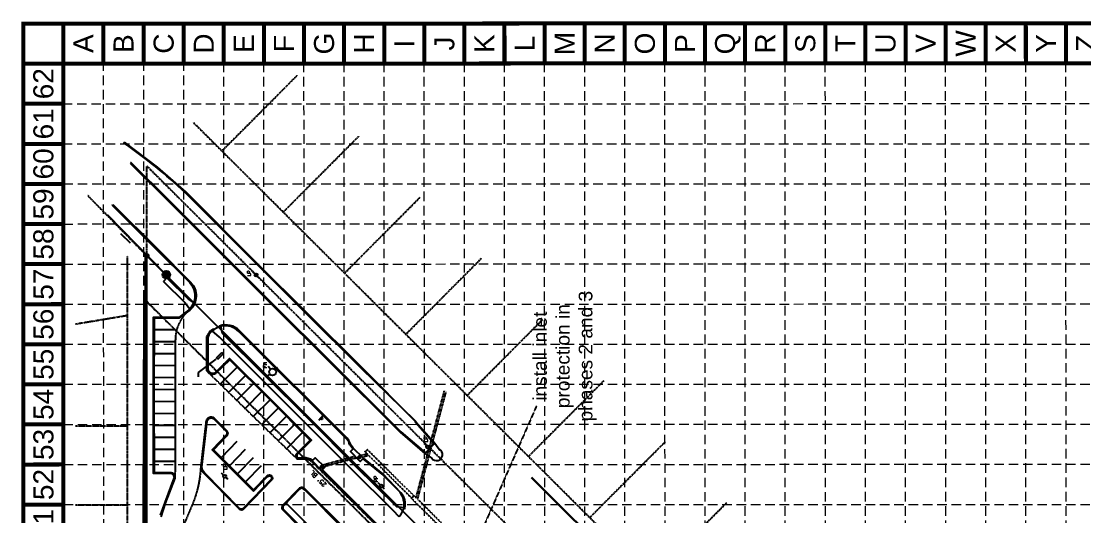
# Model space of a CAD drawing. Extents: x 4104 to 5368, y 3888 to 5908.
# Drawn here: x 4104 to 4938, y 5519 to 5908 of the extents above; entities that cross this region are included whole.
import ezdxf
from ezdxf.enums import TextEntityAlignment as Align

# ---------------------------------------------------------------- set-up
doc = ezdxf.new("R2010")
doc.units = 0
doc.header["$LTSCALE"] = 0.4
doc.header["$MEASUREMENT"] = 0
for name, pattern in [('DASHED', [0.75, 0.5, -0.25]), ('HIDDEN', [0.375, 0.25, -0.125]), ('LGDASH', [1.75, 1.5, -0.25]), ('MEDDASH', [1, 0.75, -0.25]), ('PHANTOM', [2.5, 1.25, -0.25, 0.25, -0.25, 0.25, -0.25])]:
    doc.linetypes.add(name, pattern=pattern)
doc.layers.get('0').update_dxf_attribs({"linetype": 'CONTINUOUS'})
for name, color, linetype in [('00CON', 2, 'CONTINUOUS'), ('0CON', 7, 'CONTINUOUS'), ('ADJOINERS', 7, 'PHANTOM'), ('BASE', 7, 'CONTINUOUS'), ('BLINE', 5, 'LGDASH'), ('BOUNDARY', 1, 'CONTINUOUS'), ('ECURB', 5, 'CONTINUOUS'), ('EGAS', 2, 'CONTINUOUS'), ('ESEW', 7, 'CONTINUOUS'), ('ESTRM', 7, 'HIDDEN'), ('ESW', 2, 'CONTINUOUS'), ('EUTIL', 2, 'CONTINUOUS'), ('FH', 7, 'CONTINUOUS'), ('FIGURE', 7, 'CONTINUOUS'), ('FIRELANE', 2, 'MEDDASH'), ('GRID', 254, 'HIDDEN'), ('SIGN', 7, 'CONTINUOUS'), ('STRIPEE', 5, 'CONTINUOUS')]:
    doc.layers.add(name, color=color, linetype=linetype)
doc.styles.get("Standard").update_dxf_attribs({"font": 'ARIAL.TTF'})
doc.styles.add('TEXT100', font='simplex.shx', dxfattribs={"height": 1.76})
doc.styles.add('TEXT80', font='simplex.shx', dxfattribs={"height": 1.4})
doc.dimstyles.get("Standard").update_dxf_attribs({"dimtxt": 0.18, "dimasz": 0.18, "dimexe": 0.18, "dimexo": 0.0625, "dimgap": 0.09, "dimtad": 0, "dimtih": 1, "dimtoh": 1, "dimdec": 4, "dimzin": 0, "dimdsep": 46, "dimtxsty": 'Standard', "dimcen": 0.09, "dimadec": 0, "dimazin": 0, "dimtfac": 1, "dimtdec": 4, "dimtofl": 0, "dimtmove": 0, "dimatfit": 3, "dimfxl": 0, "dimtolj": 1, "dimtzin": 0, "dimarcsym": 0})

# ---------------------------------------------------------------- blocks, each defined once
blk = doc.blocks.new('MH')
at = {"layer": '00CON'}
for radius in [0.0437, 0.025, 0.00625]:
    blk.add_circle((0, 0), radius, dxfattribs=at)
at = {"layer": '0CON'}
blk.add_circle((0, 0), 0.0625, dxfattribs=at)
blk = doc.blocks.new('FP')
at = {"linetype": 'Continuous'}
for p, q in [((-0.1094, 0), (-0.0547, 0)), ((0, 0.0547), (0, 0.1094)), ((0.0547, 0), (0.1094, 0))]:
    blk.add_line(p, q, dxfattribs=at)
blk.add_circle((0, 0), 0.0547, dxfattribs=at)

msp = doc.modelspace()

# ---------------------------------------------------------------- hatches: boundary and pattern name
at = {"layer": 'EUTIL'}
h = msp.add_hatch(color=7, dxfattribs=at)
edge = h.paths.add_edge_path()
edge.add_arc((4217.84, 5708.63), 3, 0, 360)

# ---------------------------------------------------------------- linework, layer by layer
at = {"layer": 'ADJOINERS', "color": 253}
for p, q in [((4261.55, 5805.92), (4320.79, 5865.47)), ((4239.12, 5828.28), (4585.57, 5482.82)), ((4309.7, 5757.9), (4369, 5817.51)), ((4202.42, 5794.27), (4550.26, 5447.41)), ((4202.44, 5723.64), (4202.42, 5794.27)), ((4202.44, 5723.64), (4156.31, 5770.69)), ((4357.85, 5709.89), (4417.21, 5769.55)), ((4187.6, 5015.63), (4187.44, 5723.64)), ((4406, 5661.87), (4465.41, 5721.59)), ((4187.45, 5676.58), (4146.58, 5669.78)), ((4454.16, 5613.86), (4513.62, 5673.63)), ((4502.21, 5565.74), (4561.83, 5625.67)), ((4187.47, 5589.63), (4146.6, 5589.62)), ((4550.42, 5517.78), (4610.04, 5577.72)), ((4187.48, 5527.63), (4146.61, 5527.62)), ((4598.62, 5469.83), (4658.25, 5529.76))]:
    msp.add_line(p, q, dxfattribs=at)
at = {"layer": 'BASE', "color": 9}
msp.add_line((4136.99, 5874.56), (5333.99, 5874.83), dxfattribs=at)
at = {"layer": 'BASE', "const_width": 3.15}
for points in [[(5365.93, 3890.34), (5365.48, 5906.33), (4105.48, 5906.05), (4105.93, 3890.05)], [(5334.43, 3921.76), (5334.05, 5874.92), (4136.97, 5874.61), (4137.37, 3921.89)]]:
    msp.add_lwpolyline(points, close=True, dxfattribs=at)
for points in [[(4136.98, 5906.06), (4105.48, 5906.05)], [(4136.98, 5906.06), (4136.99, 5874.56)], [(4168.48, 5906.07), (4168.49, 5874.57)], [(4199.98, 5906.07), (4199.99, 5874.57)], [(4231.48, 5906.08), (4231.49, 5874.58)], [(4262.98, 5906.09), (4262.99, 5874.59)], [(4294.48, 5906.1), (4294.49, 5874.6)], [(4325.98, 5906.1), (4325.99, 5874.6)], [(4357.48, 5906.11), (4357.49, 5874.61)], [(4388.98, 5906.12), (4388.99, 5874.62)], [(4420.48, 5906.12), (4420.49, 5874.62)], [(4451.98, 5906.13), (4451.99, 5874.63)], [(4483.48, 5906.14), (4483.49, 5874.64)], [(4514.98, 5906.15), (4514.99, 5874.65)], [(4546.48, 5906.15), (4546.49, 5874.65)], [(4577.98, 5906.16), (4577.99, 5874.66)], [(4609.48, 5906.17), (4609.49, 5874.67)], [(4640.98, 5906.17), (4640.99, 5874.67)], [(4672.48, 5906.18), (4672.49, 5874.68)], [(4703.98, 5906.19), (4703.99, 5874.69)], [(4735.48, 5906.19), (4735.49, 5874.69)], [(4766.98, 5906.2), (4766.99, 5874.7)], [(4798.48, 5906.21), (4798.49, 5874.71)], [(4829.98, 5906.22), (4829.99, 5874.72)], [(4861.48, 5906.22), (4861.49, 5874.72)], [(4892.98, 5906.23), (4892.99, 5874.73)], [(4924.48, 5906.24), (4924.49, 5874.74)], [(4136.99, 5874.56), (4105.49, 5874.55)], [(4136.99, 5843.06), (4105.49, 5843.05)], [(4137, 5811.56), (4105.5, 5811.55)], [(4137.01, 5780.06), (4105.51, 5780.05)], [(4137.01, 5748.56), (4105.51, 5748.55)], [(4137.02, 5717.06), (4105.52, 5717.05)], [(4137.03, 5685.56), (4105.53, 5685.55)], [(4137.03, 5654.06), (4105.53, 5654.05)], [(4137.04, 5622.56), (4105.54, 5622.55)], [(4137.05, 5591.06), (4105.55, 5591.05)], [(4137.06, 5559.56), (4105.56, 5559.55)], [(4137.06, 5528.06), (4105.56, 5528.05)]]:
    msp.add_lwpolyline(points, dxfattribs=at)
at = {"layer": 'BLINE', "color": 252}
msp.add_line((4202.45, 5687.63), (4947, 4946.93), dxfattribs=at)
at = {"layer": 'BOUNDARY', "color": 7}
for p, q in [((4202.44, 5723.64), (4514.96, 5412.01)), ((4202.64, 4833.31), (4202.44, 5723.64))]:
    msp.add_line(p, q, dxfattribs=at)
msp.add_circle((4202.44, 5723.64), 1.5, dxfattribs=at)
at = {"layer": 'ECURB', "color": 7}
for p, q in [((4200.06, 5692.32), (4199.86, 5592.15)), ((4199.86, 5592.15), (4199.77, 5525.65)), ((4326.81, 5539.3), (4326.81, 5539.3)), ((4326.81, 5539.3), (4357.84, 5508.21)), ((4327.28, 5539.91), (4327.28, 5539.91)), ((4327.28, 5539.91), (4358.22, 5508.89)), ((4199.77, 5525.65), (4199.72, 5467.26))]:
    msp.add_line(p, q, dxfattribs=at)
at = {"layer": 'ECURB', "color": 7, "flags": 128}
for points in [[(4428.24, 5575.68), (4428.24, 5575.68), (4413.45, 5592.53), (4413.87, 5593.25), (4370.53, 5635.51), (4327.94, 5677.89), (4288.98, 5716.92), (4232.86, 5773.07, 0.03874), (4184.31, 5812.37)], [(4189.44, 5796.26), (4219.22, 5766.82), (4257.27, 5728.8), (4301.63, 5684.61), (4346.3, 5640.01), (4401.6, 5584.93), (4420.83, 5568.15), (4426.32, 5564.63, 1.298548), (4432.2, 5571.37), (4427.93, 5577.07), (4413.96, 5593.15), (4371.04, 5636.1), (4328.72, 5678.29), (4289.52, 5717.32), (4233.34, 5773.47), (4210.95, 5793.28), (4184.89, 5812.86)], [(4175.3, 5763.34), (4175.3, 5763.34), (4209.99, 5728.77), (4236.33, 5702.56, -0.277177), (4239.36, 5686.8), (4238.99, 5685.88), (4237.13, 5682.69), (4236.6, 5682.18), (4235.15, 5680.82), (4227.59, 5675.2), (4207.61, 5675.21), (4207.46, 5614.68), (4207.4, 5552.66), (4220.84, 5552.82, -0.457263), (4223.83, 5548.79), (4216.59, 5529.76), (4213.13, 5519.71)], [(4175.9, 5763.78), (4210.55, 5729.32), (4236.94, 5702.75, -0.423735), (4236.27, 5680.86), (4227.8, 5674.58), (4208.27, 5674.42), (4208.08, 5614.67), (4208.21, 5553.44), (4220.89, 5553.37, -0.489479), (4224.5, 5548.71), (4217.02, 5529.29), (4213.45, 5518.54)], [(4364.56, 5571.86), (4364.43, 5571.98, -0.148296), (4361.6, 5576.37), (4361.6, 5576.37, 0.085235), (4359.18, 5580), (4335.77, 5603.3), (4302.68, 5636.37), (4274.77, 5664.14, 0.259076), (4260.98, 5668.23), (4259.22, 5667.66), (4255.35, 5665.7), (4254.56, 5665.03), (4253.2, 5663.96), (4251.27, 5661.44), (4250.51, 5659.39), (4250.46, 5634.74, 0.551148), (4256.47, 5631.79), (4267.56, 5642.91), (4298.51, 5612.07), (4331.93, 5578.74), (4320.77, 5567.6, 0.790942), (4322.24, 5564.83), (4325.38, 5565.08, -0.171505), (4332.87, 5562.96), (4332.9, 5562.94)], [(4404.85, 5524.42), (4404.85, 5524.42), (4405.08, 5525.28, 0.255508), (4402.07, 5537.37), (4387.93, 5552.33), (4372.7, 5564.55), (4364.74, 5572.46, -0.111435), (4362.38, 5576.23), (4362.38, 5576.23, 0.058083), (4359.87, 5580.27), (4336.28, 5603.81), (4303.14, 5636.8), (4275.38, 5664.61, 0.298857), (4259.59, 5668.35)], [(4254.81, 5665.96), (4252.84, 5664.5), (4250.61, 5661.63), (4249.86, 5659.43), (4249.76, 5635.02, 0.59375), (4256.82, 5631.26), (4267.69, 5641.85), (4298.16, 5611.58), (4330.82, 5578.68), (4320.32, 5568.23, 0.790805), (4322.6, 5564.14), (4325.03, 5564.34, -0.151099), (4332.39, 5562.44), (4339.97, 5554.69), (4382.07, 5512.73, 0.344268), (4395.11, 5511.51)], [(4402.04, 5519.89), (4402.04, 5519.89), (4404.08, 5524.25), (4404.41, 5525.33, 0.215265), (4401.47, 5537.73), (4387.31, 5552), (4372.34, 5564.18)], [(4340.31, 5555.43), (4340.45, 5555.28), (4382.68, 5513.22, 0.336546), (4394.45, 5512.18)], [(4327.28, 5539.91), (4327.28, 5539.91), (4327.28, 5539.91, 0.433305), (4321.85, 5540.46), (4309.41, 5527.51, 0.468128), (4309.32, 5523.83), (4321.67, 5511.34), (4290.71, 5479.53), (4278.42, 5491.68, 0.456554), (4274.84, 5491.86), (4258.29, 5474.85), (4230.65, 5447.71, 0.151384), (4227.89, 5442.2)], [(4326.81, 5539.3), (4326.81, 5539.3), (4325.86, 5540.06, 0.46363), (4322.56, 5540.09), (4309.95, 5527, 0.454269), (4309.77, 5524.32), (4322.74, 5511.44), (4290.71, 5478.5), (4278.09, 5491.06, 0.480134), (4275.17, 5491.16), (4258.87, 5474.56), (4258.19, 5474.04), (4250.85, 5466.59), (4250.21, 5465.9), (4231.19, 5447.12, 0.185649), (4228.62, 5440.9)]]:
    msp.add_lwpolyline(points, format="xyb", dxfattribs=at)
for points in [[(4189.98, 5796.94), (4189.98, 5796.94), (4220.04, 5766.99), (4257.63, 5729.54), (4301.96, 5685.08), (4346.75, 5640.53), (4402.09, 5585.3), (4421.38, 5568.77)], [(4421.38, 5568.77), (4428.24, 5575.68)], [(4402.04, 5519.89), (4402.04, 5519.89), (4400.86, 5518.39)]]:
    msp.add_lwpolyline(points, dxfattribs=at)
for points in [[(4286.31, 5539.71), (4286.31, 5539.71), (4297.07, 5550.71, -0.973038), (4300.55, 5547.19), (4278.86, 5524.82, -0.525934), (4275.4, 5524.49), (4246.78, 5553.21, -0.202583), (4245.12, 5557.57), (4249.36, 5593.95, -0.546726), (4255.18, 5596.23), (4265.3, 5586.07, -0.431502), (4265.31, 5582.1), (4254.85, 5571.09)], [(4286.33, 5538.55), (4286.33, 5538.55), (4297.45, 5550.07, -0.993285), (4300.19, 5547.79), (4278.52, 5525.29, -0.38381), (4275.61, 5524.82), (4247.76, 5553.1, -0.224859), (4245.83, 5557.34), (4250.05, 5593.73, -0.54591), (4254.88, 5595.68), (4264.79, 5585.77, -0.373602), (4265.11, 5582.92), (4253.92, 5571.09)]]:
    msp.add_lwpolyline(points, format="xyb", close=True, dxfattribs=at)
at = {"layer": 'ECURB', "color": 5, "flags": 128}
for points in [[(4372.7, 5564.55), (4372.7, 5564.55), (4370.15, 5561.94), (4362.54, 5569.81), (4364.95, 5572.25)], [(4332.4, 5562.43), (4334.8, 5564.86), (4342.35, 5557.39), (4339.76, 5554.9)]]:
    msp.add_lwpolyline(points, dxfattribs=at)
at = {"layer": 'ECURB', "color": 7}
msp.add_lwpolyline([(4504.44, 5549.21), (4710.17, 5344.19), (4725.05, 5331.84), (4729.97, 5327.06), (4737.75, 5316.33, 0.294814), (4763.01, 5311.7, 0.348828), (4766.2, 5316.78), (4765.1, 5319.79)], format="xyb", dxfattribs=at)
msp.add_lwpolyline([(4504.79, 5549.56), (4710.5, 5344.56), (4725.38, 5332.21), (4725.42, 5332.17)], dxfattribs=at)
at = {"layer": 'EGAS', "color": 254}
msp.add_line((4201.65, 4808.92), (4201.44, 5723.64), dxfattribs=at)
at = {"layer": 'ESEW', "color": 7}
msp.add_line((4217.84, 5708.63), (4171.71, 5755.68), dxfattribs=at)
at = {"layer": 'ESTRM', "color": 5}
for p, q in [((4414.06, 5533.54), (4436.27, 5617.32)), ((4415.28, 5532.32), (4437.72, 5616.93)), ((4370.56, 5566.69), (4375.5, 5568.03)), ((4371.78, 5565.47), (4376.73, 5566.81)), ((4373.94, 5569.58), (4375.71, 5571.35)), ((4373.94, 5569.58), (4375.5, 5568.03)), ((4374.28, 5569.23), (4410.6, 5533.1)), ((4375.7, 5571.35), (4412.37, 5534.87)), ((4340.51, 5559.23), (4366.1, 5566.16)), ((4341.73, 5558), (4367.29, 5564.92)), ((4412.54, 5535.05), (4410.43, 5532.92)), ((4412.54, 5535.05), (4414.06, 5533.54)), ((4410.43, 5532.92), (4478.41, 5465.29)), ((4415.28, 5532.32), (4724.44, 5224.76))]:
    msp.add_line(p, q, dxfattribs=at)
at = {"layer": 'ESW', "color": 7, "linetype": 'DASHED'}
msp.add_line((4508.55, 5605.43), (4449.44, 5470.76), dxfattribs=at)
at = {"layer": 'ESW', "color": 7, "flags": 128}
for points in [[(4215.6, 5703.5), (4218.34, 5706.32), (4235.07, 5689.64), (4239.36, 5686.8)], [(4215.6, 5703.5), (4215.6, 5703.5), (4232.38, 5686.76), (4236.39, 5681.98)], [(4400.86, 5518.39), (4400.86, 5518.39), (4396.14, 5523.52), (4363.67, 5555.69), (4326.46, 5592.82), (4292.12, 5627.15), (4259.52, 5659.6), (4253.91, 5664.52)]]:
    msp.add_lwpolyline(points, dxfattribs=at)
at = {"layer": 'ESW', "color": 7}
for points in [[(4404.44, 5525.53), (4398.9, 5526.37), (4366.34, 5558.34), (4329.46, 5595.36), (4294.97, 5629.81), (4262.02, 5662.46), (4260.75, 5668.15)], [(4312.08, 5529.2), (4345.27, 5495.79), (4361.98, 5479.07), (4374.67, 5491.43)]]:
    msp.add_lwpolyline(points, dxfattribs=at)
at = {"layer": 'EUTIL', "color": 7}
for p, q in [((4287.53, 5709.34), (4285.9, 5710.97)), ((4290.86, 5706.02), (4289.23, 5707.65)), ((4340.99, 5598.04), (4337.74, 5594.24)), ((4422.21, 5574.16), (4420.59, 5575.78)), ((4425.54, 5570.83), (4423.91, 5572.46)), ((4262.84, 5551.19), (4261.22, 5552.81)), ((4266.17, 5547.86), (4264.54, 5549.49)), ((4385.81, 5543.58), (4384.19, 5545.21)), ((4389.14, 5540.26), (4387.51, 5541.88))]:
    msp.add_line(p, q, dxfattribs=at)
for centre, radius in [((4217.84, 5708.63), 3), ((4288.38, 5708.49), 1.2), ((4339.9, 5595.68), 0.703), ((4423.06, 5573.31), 1.2), ((4263.69, 5550.34), 1.2), ((4386.66, 5542.73), 1.2)]:
    msp.add_circle(centre, radius, dxfattribs=at)
at = {"layer": 'FIGURE', "flags": 128}
msp.add_lwpolyline([(4386.66, 5542.73), (4386.66, 5542.73)], dxfattribs=at)
at = {"layer": 'FIRELANE', "color": 7}
for p, q in [((4240.53, 5685.65), (4233.71, 5678.82)), ((4224.98, 5558.57), (4224.96, 5657.63)), ((4245.12, 5557.57), (4249.36, 5593.95)), ((4327.44, 5540.1), (4327.44, 5540.1)), ((4231.6, 5511.5), (4237.31, 5525.22))]:
    msp.add_line(p, q, dxfattribs=at)
at = {"layer": 'FIRELANE', "color": 7, "flags": 128}
msp.add_lwpolyline([(4252.12, 5664.58), (4249.3, 5659.93), (4249.43, 5633.27), (4285.24, 5598.16), (4320.56, 5563.96), (4325.41, 5564.07, -0.212708), (4331.8, 5562.03), (4382.69, 5511.87, 0.311641), (4394.44, 5510.71)], format="xyb", dxfattribs=at)
at = {"layer": 'FIRELANE', "color": 7}
for centre, radius, start, end in [((4254.96, 5657.63), 30, 135.08086, 180.01279), ((4161.18, 5556.7), 63.82, 352.8047, 1.67744), ((4157.58, 5561.57), 87.63, 335.49352, 357.38917)]:
    msp.add_arc(centre, radius, start, end, dxfattribs=at)
at = {"layer": 'GRID', "color": 252, "linetype": 'HIDDEN', "lineweight": 0, "ltscale": 75}
for p, q in [((4169.02, 3922.73), (4168.59, 5875.73)), ((4200.52, 3922.73), (4200.09, 5875.73)), ((4232.02, 3922.74), (4231.59, 5875.74)), ((4263.42, 3921.59), (4262.99, 5874.59)), ((4294.92, 3921.6), (4294.49, 5874.6)), ((4326.42, 3921.6), (4325.99, 5874.6)), ((4357.92, 3921.61), (4357.49, 5874.61)), ((4389.42, 3921.62), (4388.99, 5874.62)), ((4420.92, 3921.62), (4420.49, 5874.62)), ((4452.42, 3921.63), (4451.99, 5874.63)), ((4483.92, 3921.64), (4483.49, 5874.64)), ((4515.42, 3921.65), (4514.99, 5874.65)), ((4546.92, 3921.65), (4546.49, 5874.65)), ((4578.42, 3921.66), (4577.99, 5874.66)), ((4609.92, 3921.67), (4609.49, 5874.67)), ((4641.42, 3921.67), (4640.99, 5874.67)), ((4672.92, 3921.68), (4672.49, 5874.68)), ((4704.42, 3921.69), (4703.99, 5874.69)), ((4735.92, 3921.69), (4735.49, 5874.69)), ((4767.42, 3921.7), (4766.99, 5874.7)), ((4798.92, 3921.71), (4798.49, 5874.71)), ((4830.42, 3921.72), (4829.99, 5874.72)), ((4861.92, 3921.72), (4861.49, 5874.72)), ((4893.42, 3921.73), (4892.99, 5874.73)), ((4924.92, 3921.74), (4924.49, 5874.74)), ((4136.48, 5843), (5239.63, 5843.25)), ((4136.48, 5811.5), (5239.64, 5811.75)), ((4137.01, 5780.06), (5239.65, 5780.31)), ((4137.01, 5748.56), (5239.65, 5748.81)), ((4137.02, 5717.06), (5239.66, 5717.31)), ((4137.03, 5685.56), (5239.67, 5685.81)), ((4137.03, 5654.06), (5239.67, 5654.31)), ((4137.04, 5622.56), (5239.68, 5622.81)), ((4137.05, 5591.06), (5239.69, 5591.31)), ((4137.06, 5559.56), (5239.69, 5559.81)), ((4137.06, 5528.06), (5239.7, 5528.31))]:
    msp.add_line(p, q, dxfattribs=at)
at = {"layer": 'SIGN'}
for p, q in [((4257.29, 5643.27), (4261.53, 5647.51)), ((4258.36, 5642.21), (4257.29, 5643.27)), ((4258.36, 5642.21), (4262.59, 5646.45)), ((4262.59, 5646.45), (4261.53, 5647.51))]:
    msp.add_line(p, q, dxfattribs=at)
at = {"layer": 'STRIPEE', "color": 252}
for p, q in [((4208.36, 5665.77), (4225.02, 5665.75)), ((4208.35, 5656.35), (4225, 5656.32)), ((4208.33, 5646.92), (4224.98, 5646.89)), ((4208.32, 5637.5), (4224.97, 5637.47)), ((4273.54, 5636.04), (4260.41, 5622.87)), ((4208.3, 5628.07), (4224.95, 5628.04)), ((4279.99, 5629.63), (4266.85, 5616.45)), ((4208.28, 5618.64), (4224.94, 5618.62)), ((4286.44, 5623.23), (4273.29, 5610.03)), ((4292.89, 5616.82), (4279.72, 5603.61)), ((4208.27, 5609.22), (4224.92, 5609.19)), ((4299.33, 5610.4), (4286.16, 5597.2)), ((4305.73, 5603.95), (4292.6, 5590.78)), ((4208.25, 5599.79), (4224.9, 5599.76)), ((4312.14, 5597.5), (4299.03, 5584.36)), ((4208.24, 5590.37), (4224.89, 5590.34)), ((4318.54, 5591.05), (4305.47, 5577.94)), ((4324.95, 5584.6), (4311.91, 5571.52)), ((4208.22, 5580.94), (4224.87, 5580.91)), ((4273.29, 5577.67), (4261.12, 5565.18)), ((4208.2, 5571.51), (4224.86, 5571.49)), ((4279.67, 5571.28), (4267.4, 5558.39)), ((4279.67, 5571.28), (4279.67, 5571.28)), ((4208.19, 5562.09), (4224.84, 5562.06)), ((4286.1, 5564.88), (4273.79, 5552.22)), ((4292.43, 5558.57), (4280.15, 5545.86)), ((4286.1, 5564.88), (4286.1, 5564.88)), ((4292.43, 5558.57), (4292.43, 5558.57))]:
    msp.add_line(p, q, dxfattribs=at)

# ---------------------------------------------------------------- block references
at = {"layer": 'EUTIL', "xscale": 16.875, "yscale": 16.875, "zscale": 16.875, "rotation": 217.179455657464}
for p in [(4369.43, 5565.2), (4340.05, 5557.61)]:
    msp.add_blockref('MH', p, dxfattribs=at)
at = {"layer": 'FH', "color": 7, "xscale": 49.98857403987073, "yscale": 49.98857403987073, "zscale": 49.98857403987073, "rotation": 40.5127889907971}
msp.add_blockref('FP', (4301.33, 5632.32), dxfattribs=at)

# ---------------------------------------------------------------- texts
at = {"insert": (4505.97, 5644.68), "char_height": 10.7412, "width": 118.1907, "attachment_point": 2, "rotation": 90.01279}
msp.add_mtext('install inlet protection in phases 2 and 3', dxfattribs=at)
at = {"layer": 'BASE'}
for s, p in [('W', (4845.73, 5890.47)), ('A', (4152.73, 5890.31)), ('B', (4184.23, 5890.32)), ('C', (4215.73, 5890.33)), ('D', (4247.23, 5890.34)), ('E', (4278.73, 5890.34)), ('F', (4310.23, 5890.35)), ('G', (4341.73, 5890.36)), ('H', (4373.23, 5890.36)), ('J', (4436.23, 5890.38)), ('K', (4467.73, 5890.38)), ('L', (4499.23, 5890.39)), ('M', (4530.73, 5890.4)), ('N', (4562.23, 5890.41)), ('O', (4593.73, 5890.41)), ('P', (4625.23, 5890.42)), ('Q', (4656.73, 5890.43)), ('R', (4688.23, 5890.43)), ('S', (4719.73, 5890.44)), ('T', (4751.23, 5890.45)), ('U', (4782.73, 5890.45)), ('V', (4814.23, 5890.46)), ('X', (4877.23, 5890.48)), ('Y', (4908.73, 5890.48)), ('Z', (4940.23, 5890.49)), ('I', (4404.73, 5890.37)), ('62', (4121.24, 5858.81)), ('61', (4121.25, 5827.31)), ('60', (4121.25, 5795.81)), ('59', (4121.26, 5764.31)), ('58', (4121.27, 5732.81)), ('57', (4121.27, 5701.31)), ('56', (4121.28, 5669.81)), ('55', (4121.29, 5638.31)), ('54', (4121.3, 5606.81)), ('53', (4121.3, 5575.31)), ('52', (4121.31, 5543.81)), ('51', (4121.32, 5512.31))]:
    msp.add_text(s, height=15.75, rotation=90.01279, dxfattribs=at).set_placement(p, align=Align.MIDDLE_CENTER)
at = {"layer": 'BLINE', "color": 252, "style": 'TEXT100'}
msp.add_text("25' BL", height=3.52, rotation=135.14883, dxfattribs=at).set_placement((4338.52, 5549.66), align=Align.CENTER)
at = {"layer": 'EUTIL', "color": 7, "style": 'TEXT80'}
for s, p in [('LP', (4284.32, 5707.51)), ('LP', (4423.2, 5577.08)), ('LP', (4265.57, 5555.5)), ('PP', (4383.89, 5545.59))]:
    msp.add_text(s, height=2.8, rotation=90.01279, dxfattribs=at).set_placement(p)
at = {"layer": 'FH', "color": 7, "style": 'TEXT80'}
msp.add_text('FH', height=2.8, rotation=89.91112, dxfattribs=at).set_placement((4296.86, 5635.41))

# ---------------------------------------------------------------- leaders
at = {"layer": 'ESEW', "color": 7}
msp.add_leader([(4181.93, 5741.18), (4189.4, 5733.71)], dimstyle='Standard', override={"dimtxt": 0.4, "dimasz": 5, "dimexe": 0.05, "dimgap": 1.2, "dimtad": 1, "dimtih": 0, "dimtoh": 0, "dimdec": 1, "dimpost": "'", "dimtxsty": 'TEXT100', "dimcen": 0, "dimse1": 1}, dxfattribs=at)
at = {"layer": 'SIGN'}
msp.add_leader([(4256.85, 5642.34), (4242.77, 5631.81), (4242.91, 5628.39)], dimstyle='Standard', override={"dimtxt": 0.4, "dimasz": 5, "dimgap": 1.2, "dimtad": 1, "dimtih": 0, "dimtoh": 0, "dimdec": 1, "dimpost": "'", "dimtxsty": 'TEXT100', "dimcen": 0}, dxfattribs=at)

doc.saveas('drawing.dxf')
